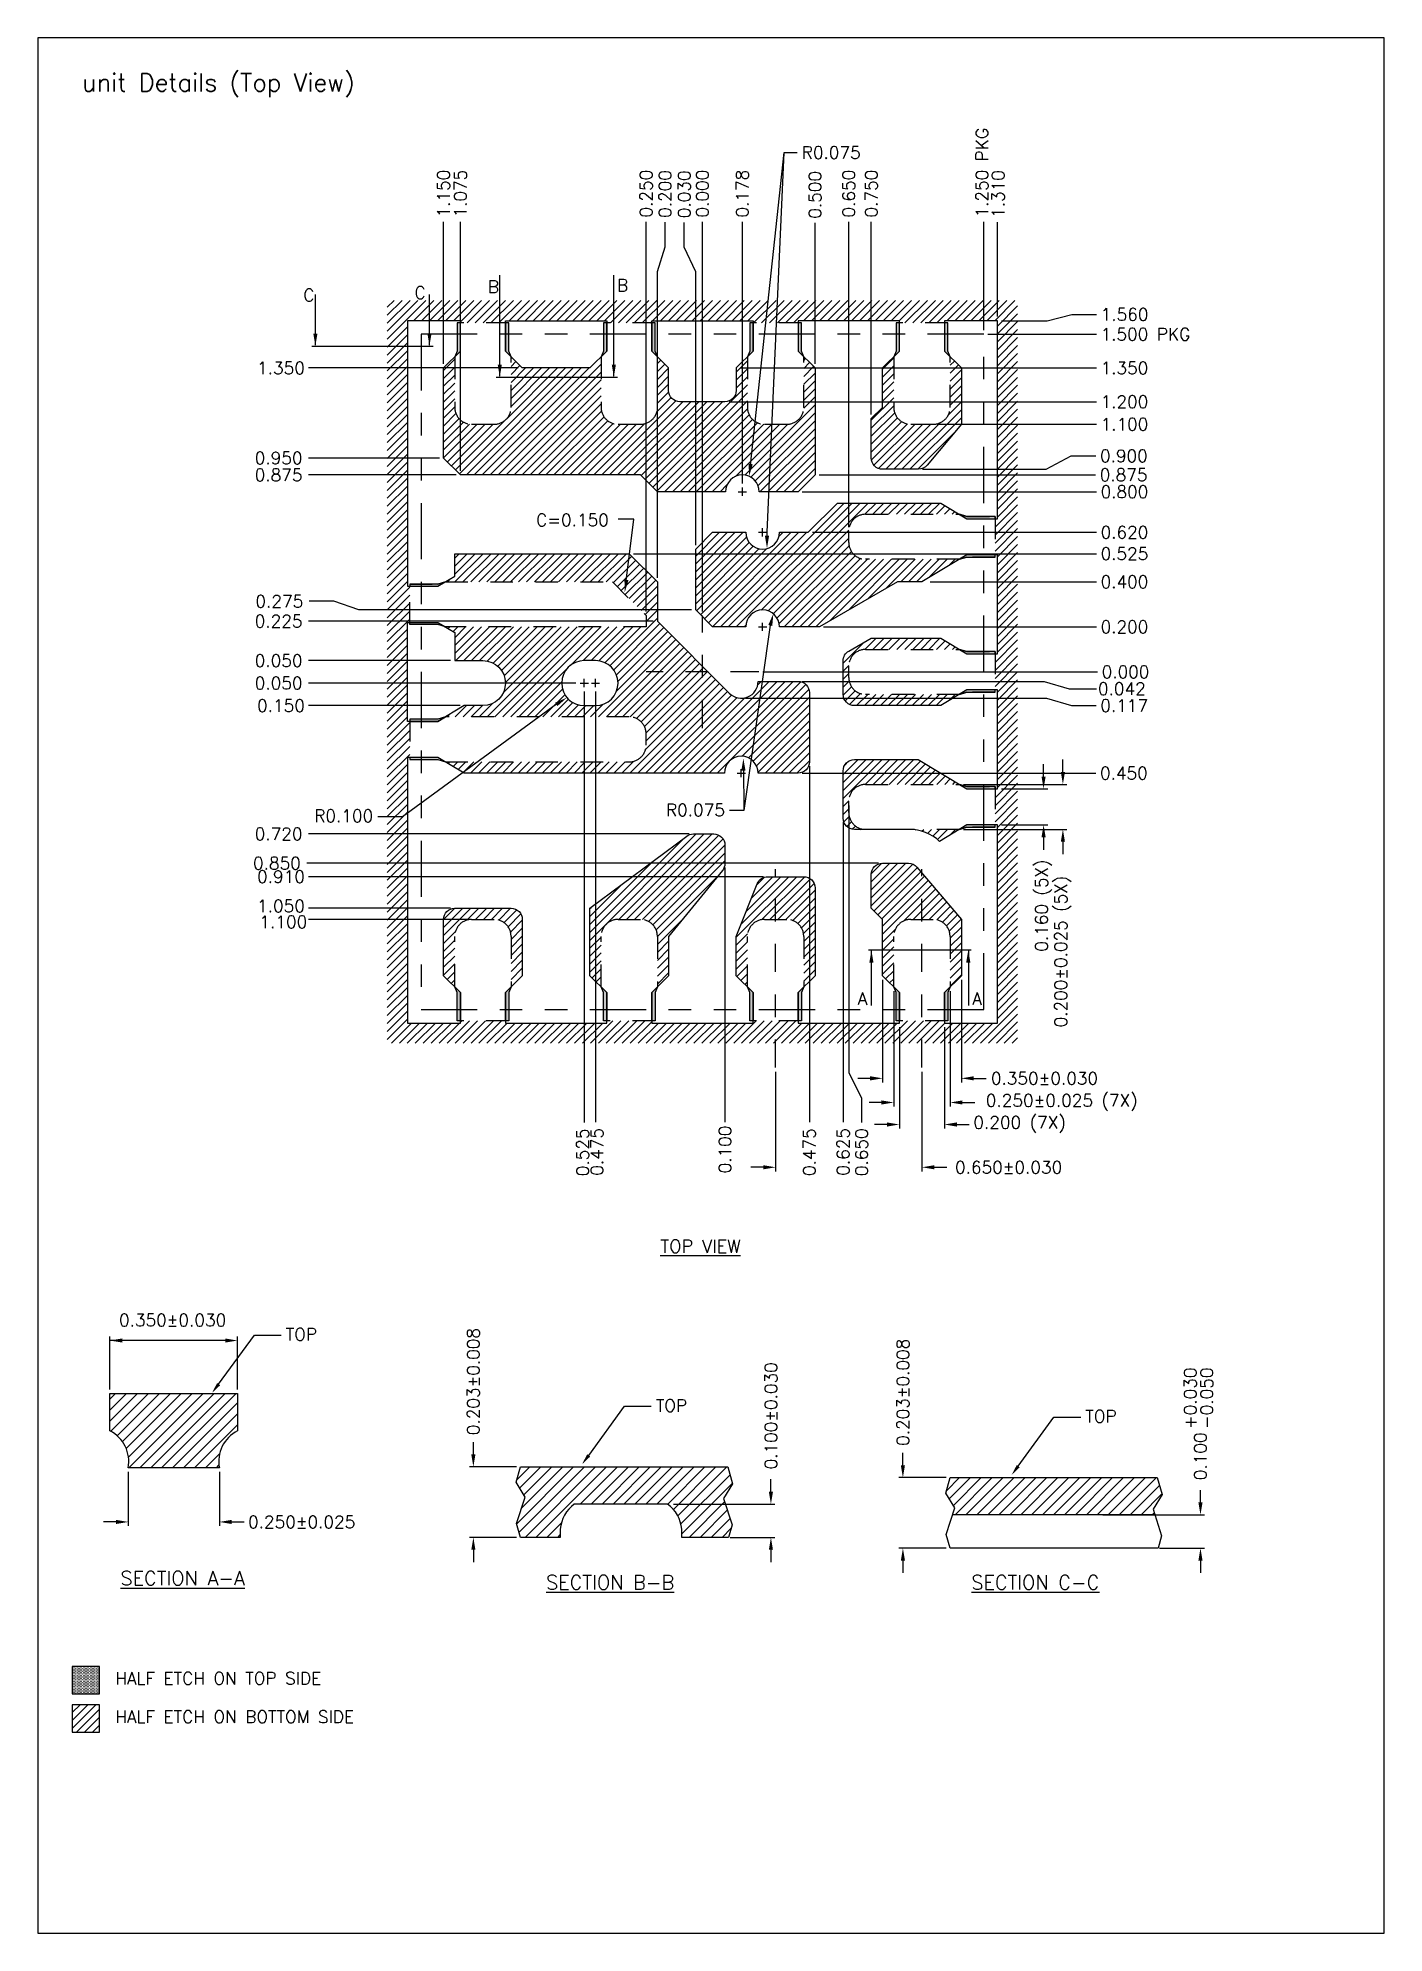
# Model space of a CAD drawing. Extents: x 4.98 to 10.96, y -1.78 to 6.64.
import ezdxf

# ---------------------------------------------------------------- set-up
doc = ezdxf.new("R2010")
doc.units = 0
doc.header["$MEASUREMENT"] = 0
for name, pattern in [('CENTERX2', [4, 2.5, -0.5, 0.5, -0.5]), ('HIDDEN', [0.375, 0.25, -0.125]), ('PHANTOM', [2.5, 1.25, -0.25, 0.25, -0.25, 0.25, -0.25])]:
    doc.linetypes.add(name, pattern=pattern)
doc.layers.get('0').update_dxf_attribs({"linetype": 'CONTINUOUS'})
for name, color, linetype in [('3', 7, 'CONTINUOUS'), ('3C', 41, 'CONTINUOUS'), ('3D', 4, 'CONTINUOUS'), ('DRAWING-SHEET', 6, 'CONTINUOUS')]:
    doc.layers.add(name, color=color, linetype=linetype)
doc.styles.add('simplex', font='SIMPLEX.SHX')
pattern_1 = [(45, (2.076313, -0.7771), (-0.01767767, 0.01767767), [])]

msp = doc.modelspace()

# ---------------------------------------------------------------- hatches: boundary and pattern name
at = {"layer": '3C', "linetype": 'ByBlock'}
h = msp.add_hatch(dxfattribs=at)
h.set_pattern_fill('DOTS', color=256, scale=0.1, style=0)
h.set_pattern_definition([(0, (7.930026, 33.012263), (0.003125, 0.00625), [0, -0.00625])])
h.paths.add_polyline_path([(9.23, 4.3448), (9.105, 4.3448), (9.0717, 4.3248), (9.105, 4.3348), (9.23, 4.3348)])
h.paths.add_polyline_path([(9.0717, 4.5248), (9.105, 4.5048), (9.23, 4.5048), (9.23, 4.5148), (9.105, 4.5148)])
h.paths.add_polyline_path([(9.23, 3.7448), (9.105, 3.7448), (9.0717, 3.7248), (9.105, 3.7348), (9.23, 3.7348)])
h.paths.add_polyline_path([(9.0717, 3.9248), (9.105, 3.9048), (9.23, 3.9048), (9.23, 3.9148), (9.105, 3.9148)])
h.paths.add_polyline_path([(9.23, 3.1448), (9.105, 3.1448), (9.0717, 3.1248), (9.105, 3.1348), (9.23, 3.1348)])
h.paths.add_polyline_path([(9.0717, 3.3248), (9.105, 3.3048), (9.23, 3.3048), (9.23, 3.3148), (9.105, 3.3148)])
h.paths.add_polyline_path([(8.805, 5.3748), (8.79, 5.3748), (8.79, 5.2498), (8.78, 5.2248), (8.805, 5.2498)])
h.paths.add_polyline_path([(9.03, 5.2248), (9.02, 5.2498), (9.02, 5.3748), (9.005, 5.3748), (9.005, 5.2498)])
h.paths.add_polyline_path([(8.155, 5.3748), (8.14, 5.3748), (8.14, 5.2498), (8.13, 5.2248), (8.155, 5.2498)])
h.paths.add_polyline_path([(8.38, 5.2248), (8.37, 5.2498), (8.37, 5.3748), (8.355, 5.3748), (8.355, 5.2498)])
h.paths.add_polyline_path([(7.505, 5.3748), (7.49, 5.3748), (7.49, 5.2498), (7.48, 5.2248), (7.505, 5.2498)])
h.paths.add_polyline_path([(7.73, 5.2248), (7.72, 5.2498), (7.72, 5.3748), (7.705, 5.3748), (7.705, 5.2498)])
h.paths.add_polyline_path([(6.855, 5.3748), (6.84, 5.3748), (6.84, 5.2498), (6.83, 5.2248), (6.855, 5.2498)])
h.paths.add_polyline_path([(7.08, 5.2248), (7.07, 5.2498), (7.07, 5.3748), (7.055, 5.3748), (7.055, 5.2498)])
h.paths.add_polyline_path([(8.805, 2.2748), (8.79, 2.2748), (8.79, 2.3998), (8.78, 2.4248), (8.805, 2.3998)])
h.paths.add_polyline_path([(9.03, 2.4248), (9.02, 2.3998), (9.02, 2.2748), (9.005, 2.2748), (9.005, 2.3998)])
h.paths.add_polyline_path([(8.155, 2.2748), (8.14, 2.2748), (8.14, 2.3998), (8.13, 2.4248), (8.155, 2.3998)])
h.paths.add_polyline_path([(8.38, 2.4248), (8.37, 2.3998), (8.37, 2.2748), (8.355, 2.2748), (8.355, 2.3998)])
h.paths.add_polyline_path([(7.505, 2.2748), (7.49, 2.2748), (7.49, 2.3998), (7.48, 2.4248), (7.505, 2.3998)])
h.paths.add_polyline_path([(7.73, 2.4248), (7.72, 2.3998), (7.72, 2.2748), (7.705, 2.2748), (7.705, 2.3998)])
h.paths.add_polyline_path([(6.63, 3.4348), (6.755, 3.4348), (6.7884, 3.4248), (6.755, 3.4448), (6.63, 3.4448)])
h.paths.add_polyline_path([(6.63, 4.2048), (6.755, 4.2048), (6.7884, 4.2248), (6.755, 4.2148), (6.63, 4.2148)])
h.paths.add_polyline_path([(6.755, 4.0448), (6.7884, 4.0248), (6.755, 4.0348), (6.63, 4.0348), (6.63, 4.0448)])
h.paths.add_polyline_path([(6.7884, 3.6248), (6.755, 3.6148), (6.63, 3.6148), (6.63, 3.6048), (6.755, 3.6048)])
h.paths.add_polyline_path([(6.855, 2.2748), (6.84, 2.2748), (6.84, 2.3998), (6.83, 2.4248), (6.855, 2.3998)])
h.paths.add_polyline_path([(7.08, 2.4248), (7.07, 2.3998), (7.07, 2.2748), (7.055, 2.2748), (7.055, 2.3998)])
h = msp.add_hatch(dxfattribs=at)
h.set_pattern_fill('DOTS', color=256, scale=0.1, style=0)
h.set_pattern_definition([(0, (2.076313, -0.777099), (0.003125, 0.00625), [0, -0.00625])])
h.paths.add_polyline_path([(5.2521, -0.5932), (5.1304, -0.5932), (5.1304, -0.7149), (5.2521, -0.7149)])
at = {"layer": '3D', "linetype": 'ByBlock'}
h = msp.add_hatch(dxfattribs=at)
h.set_pattern_fill('ANSI31', color=256, scale=0.2, style=0)
h.set_pattern_definition(pattern_1)
h.paths.add_polyline_path([(9.33, 5.4748), (9.33, 2.1748), (6.53, 2.1748), (6.53, 5.4748)])
edge = h.paths.add_edge_path(flags=0)
edge.add_line((9.0717, 3.1248), (8.9834, 3.0718))
edge.add_arc((8.8477, 2.9248), 0.2, 47.30607, 90)
edge.add_line((8.8477, 3.1248), (9.0717, 3.1248))
edge = h.paths.add_edge_path(flags=0)
edge.add_line((8.555, 3.1748), (8.555, 3.3848))
edge.add_arc((8.605, 3.3848), 0.05, 90, 180, ccw=False)
edge.add_line((8.605, 3.4348), (8.8884, 3.4348))
edge.add_line((8.8884, 3.4348), (9.0717, 3.3248))
edge.add_line((9.0717, 3.3248), (8.655, 3.3248))
edge.add_arc((8.655, 3.2498), 0.075, 90, 180)
edge.add_line((8.58, 3.2498), (8.58, 3.1998))
edge.add_arc((8.655, 3.1998), 0.075, 180, 270)
edge.add_line((8.655, 3.1248), (8.605, 3.1248))
edge.add_arc((8.605, 3.1748), 0.05, 180, 270, ccw=False)
h.paths.add_polyline_path([(9.24, 3.9048), (9.23, 3.9048), (9.23, 3.7448), (9.24, 3.7448), (9.24, 3.3048), (9.23, 3.3048), (9.23, 3.1448), (9.24, 3.1448), (9.24, 2.2648), (9.005, 2.2648), (9.005, 2.2748), (8.805, 2.2748), (8.805, 2.2648), (8.355, 2.2648), (8.355, 2.2748), (8.155, 2.2748), (8.155, 2.2648), (7.705, 2.2648), (7.705, 2.2748), (7.505, 2.2748), (7.505, 2.2648), (7.055, 2.2648), (7.055, 2.2748), (6.855, 2.2748), (6.855, 2.2648), (6.62, 2.2648), (6.62, 3.4448), (6.63, 3.4448), (6.63, 3.6048), (6.62, 3.6048), (6.62, 4.0448), (6.63, 4.0448), (6.63, 4.2048), (6.62, 4.2048), (6.62, 5.3848), (6.855, 5.3848), (6.855, 5.3748), (7.055, 5.3748), (7.055, 5.3848), (7.505, 5.3848), (7.505, 5.3748), (7.705, 5.3748), (7.705, 5.3848), (8.155, 5.3848), (8.155, 5.3748), (8.355, 5.3748), (8.355, 5.3848), (8.805, 5.3848), (8.805, 5.3748), (9.005, 5.3748), (9.005, 5.3848), (9.24, 5.3848), (9.24, 4.5048), (9.23, 4.5048), (9.23, 4.3448), (9.24, 4.3448)], flags=16)
edge = h.paths.add_edge_path(flags=0)
edge.add_arc((8.8896, 4.7748), 0.05, 270, 320.13564, ccw=False)
edge.add_line((8.8896, 4.7248), (8.73, 4.7248))
edge.add_arc((8.73, 4.7748), 0.05, 180, 270, ccw=False)
edge.add_line((8.68, 4.7748), (8.68, 4.95))
edge.add_line((8.68, 4.95), (8.7299, 4.9998))
edge.add_line((8.7299, 4.9998), (8.73, 5.1749))
edge.add_line((8.73, 5.1749), (8.78, 5.2248))
edge.add_line((8.78, 5.2248), (8.78, 4.9998))
edge.add_arc((8.855, 4.9998), 0.075, 180, 270)
edge.add_line((8.855, 4.9248), (8.955, 4.9248))
edge.add_arc((8.955, 4.9998), 0.075, 270, 360)
edge.add_line((9.03, 4.9998), (9.03, 5.2248))
edge.add_line((9.03, 5.2248), (9.08, 5.1748))
edge.add_line((9.08, 5.1748), (9.08, 4.9248))
edge.add_line((9.08, 4.9248), (8.928, 4.7428))
edge = h.paths.add_edge_path(flags=0)
edge.add_line((6.905, 4.9248), (7.005, 4.9248))
edge.add_arc((7.005, 4.9998), 0.075, 270, 360)
edge.add_line((7.08, 4.9998), (7.08, 5.2248))
edge.add_line((7.08, 5.2248), (7.13, 5.1748))
edge.add_line((7.13, 5.1748), (7.43, 5.1748))
edge.add_line((7.43, 5.1748), (7.48, 5.2248))
edge.add_line((7.48, 5.2248), (7.48, 4.9998))
edge.add_arc((7.555, 4.9998), 0.075, 180, 270)
edge.add_line((7.555, 4.9248), (7.655, 4.9248))
edge.add_arc((7.655, 4.9998), 0.075, 270, 360)
edge.add_line((7.73, 4.9998), (7.73, 5.2248))
edge.add_line((7.73, 5.2248), (7.78, 5.1748))
edge.add_line((7.78, 5.1748), (7.78, 5.0748))
edge.add_arc((7.83, 5.0748), 0.05, 180, 270)
edge.add_line((7.83, 5.0248), (8.03, 5.0248))
edge.add_arc((8.03, 5.0748), 0.05, 270, 360)
edge.add_line((8.08, 5.0748), (8.08, 5.1748))
edge.add_line((8.08, 5.1748), (8.13, 5.2248))
edge.add_line((8.13, 5.2248), (8.13, 4.9998))
edge.add_arc((8.205, 4.9998), 0.075, 180, 270)
edge.add_line((8.205, 4.9248), (8.305, 4.9248))
edge.add_arc((8.305, 4.9998), 0.075, 270, 360)
edge.add_line((8.38, 4.9998), (8.38, 5.2248))
edge.add_line((8.38, 5.2248), (8.43, 5.1748))
edge.add_line((8.43, 5.1748), (8.43, 4.7002))
edge.add_line((8.43, 4.7002), (8.3546, 4.6248))
edge.add_line((8.3546, 4.6248), (8.1825, 4.6248))
edge.add_arc((8.1075, 4.6248), 0.075, 0, 180)
edge.add_line((8.0325, 4.6248), (7.73, 4.6248))
edge.add_line((7.73, 4.6248), (7.655, 4.6998))
edge.add_line((7.655, 4.6998), (6.855, 4.6998))
edge.add_line((6.855, 4.6998), (6.78, 4.7748))
edge.add_line((6.78, 4.7748), (6.78, 5.1748))
edge.add_line((6.78, 5.1748), (6.83, 5.2248))
edge.add_line((6.83, 5.2248), (6.83, 4.9998))
edge.add_arc((6.905, 4.9998), 0.075, 180, 270)
edge = h.paths.add_edge_path(flags=0)
edge.add_line((8.855, 2.7248), (8.955, 2.7248))
edge.add_arc((8.955, 2.6498), 0.075, 0, 90, ccw=False)
edge.add_line((9.03, 2.6498), (9.03, 2.4248))
edge.add_line((9.03, 2.4248), (9.08, 2.4748))
edge.add_line((9.08, 2.4748), (9.08, 2.7248))
edge.add_line((9.08, 2.7248), (8.8829, 2.9572))
edge.add_arc((8.8448, 2.9248), 0.05, 40.31262, 90)
edge.add_line((8.8448, 2.9748), (8.73, 2.9748))
edge.add_arc((8.73, 2.9248), 0.05, 90, 180)
edge.add_line((8.68, 2.9248), (8.68, 2.7748))
edge.add_line((8.68, 2.7748), (8.73, 2.7248))
edge.add_line((8.73, 2.7248), (8.73, 2.4748))
edge.add_line((8.73, 2.4748), (8.78, 2.4248))
edge.add_line((8.78, 2.4248), (8.78, 2.6498))
edge.add_arc((8.855, 2.6498), 0.075, 90, 180, ccw=False)
edge = h.paths.add_edge_path(flags=0)
edge.add_line((8.205, 2.7248), (8.305, 2.7248))
edge.add_arc((8.305, 2.6498), 0.075, 0, 90, ccw=False)
edge.add_line((8.38, 2.6498), (8.38, 2.4248))
edge.add_line((8.38, 2.4248), (8.43, 2.4748))
edge.add_line((8.43, 2.4748), (8.43, 2.8648))
edge.add_arc((8.38, 2.8648), 0.05, 360, 450)
edge.add_line((8.38, 2.9148), (8.22, 2.9148))
edge.add_arc((8.22, 2.8648), 0.05, 90, 158.16723)
edge.add_line((8.1736, 2.8834), (8.08, 2.6498))
edge.add_line((8.08, 2.6498), (8.08, 2.4748))
edge.add_line((8.08, 2.4748), (8.13, 2.4248))
edge.add_line((8.13, 2.4248), (8.13, 2.6498))
edge.add_arc((8.205, 2.6498), 0.075, 90, 180, ccw=False)
edge = h.paths.add_edge_path(flags=0)
edge.add_line((7.555, 2.7248), (7.655, 2.7248))
edge.add_arc((7.655, 2.6498), 0.075, 0, 90, ccw=False)
edge.add_line((7.73, 2.6498), (7.73, 2.4248))
edge.add_line((7.73, 2.4248), (7.78, 2.4748))
edge.add_line((7.78, 2.4748), (7.78, 2.6498))
edge.add_line((7.78, 2.6498), (8.0187, 2.9418))
edge.add_arc((7.98, 2.9734), 0.05, 320.7288, 360)
edge.add_line((8.03, 2.9734), (8.03, 3.0548))
edge.add_arc((7.98, 3.0548), 0.05, 0, 90)
edge.add_line((7.98, 3.1048), (7.89, 3.1048))
edge.add_arc((7.89, 3.0548), 0.05, 90, 126.65614)
edge.add_line((7.8602, 3.095), (7.43, 2.7748))
edge.add_line((7.43, 2.7748), (7.43, 2.4748))
edge.add_line((7.43, 2.4748), (7.48, 2.4248))
edge.add_line((7.48, 2.4248), (7.48, 2.6498))
edge.add_arc((7.555, 2.6498), 0.075, 90, 180, ccw=False)
edge = h.paths.add_edge_path(flags=0)
edge.add_line((6.905, 2.7248), (7.005, 2.7248))
edge.add_arc((7.005, 2.6498), 0.075, 0, 90, ccw=False)
edge.add_line((7.08, 2.6498), (7.08, 2.4248))
edge.add_line((7.08, 2.4248), (7.13, 2.4748))
edge.add_line((7.13, 2.4748), (7.13, 2.7248))
edge.add_arc((7.08, 2.7248), 0.05, 0, 90)
edge.add_line((7.08, 2.7748), (6.83, 2.7748))
edge.add_arc((6.83, 2.7248), 0.05, 90, 180)
edge.add_line((6.78, 2.7248), (6.78, 2.4748))
edge.add_line((6.78, 2.4748), (6.83, 2.4248))
edge.add_line((6.83, 2.4248), (6.83, 2.6498))
edge.add_arc((6.905, 2.6498), 0.075, 90, 180, ccw=False)
edge = h.paths.add_edge_path(flags=0)
edge.add_line((7.68, 4.0748), (7.53, 4.2248))
edge.add_line((7.53, 4.2248), (6.7884, 4.2248))
edge.add_line((6.7884, 4.2248), (6.83, 4.2498))
edge.add_line((6.83, 4.2498), (6.83, 4.3498))
edge.add_line((6.83, 4.3498), (7.605, 4.3498))
edge.add_line((7.605, 4.3498), (7.73, 4.2248))
edge.add_line((7.73, 4.2248), (7.73, 4.0501))
edge.add_line((7.73, 4.0501), (8.0494, 3.7295))
edge.add_arc((8.1025, 3.7824), 0.075, 224.90616, 360)
edge.add_line((8.1775, 3.7824), (8.355, 3.7824))
edge.add_arc((8.355, 3.7324), 0.05, 0, 90, ccw=False)
edge.add_line((8.405, 3.7324), (8.405, 3.4248))
edge.add_arc((8.355, 3.4248), 0.05, -90, 0, ccw=False)
edge.add_line((8.355, 3.3748), (8.1775, 3.3748))
edge.add_arc((8.1025, 3.3748), 0.075, 0, 180)
edge.add_line((8.0275, 3.3748), (6.8717, 3.3748))
edge.add_line((6.8717, 3.3748), (6.7884, 3.4248))
edge.add_line((6.7884, 3.4248), (7.605, 3.4248))
edge.add_arc((7.605, 3.4998), 0.075, 270, 360)
edge.add_line((7.68, 3.4998), (7.68, 3.5498))
edge.add_arc((7.605, 3.5498), 0.075, 0, 90)
edge.add_line((7.605, 3.6248), (6.7884, 3.6248))
edge.add_line((6.7884, 3.6248), (6.8717, 3.6748))
edge.add_line((6.8717, 3.6748), (6.955, 3.6748))
edge.add_arc((6.955, 3.7748), 0.1, 270, 450)
edge.add_line((6.955, 3.8748), (6.83, 3.8748))
edge.add_line((6.83, 3.8748), (6.83, 3.9998))
edge.add_line((6.83, 3.9998), (6.7884, 4.0248))
edge.add_line((6.7884, 4.0248), (7.68, 4.0248))
edge.add_line((7.68, 4.0248), (7.68, 4.0748))
edge = h.paths.add_edge_path(flags=0)
edge.add_line((8.45, 4.0248), (8.2725, 4.0248))
edge.add_arc((8.1975, 4.0248), 0.075, 0, 180)
edge.add_line((8.1225, 4.0248), (7.975, 4.0248))
edge.add_line((7.975, 4.0248), (7.9, 4.0998))
edge.add_line((7.9, 4.0998), (7.9, 4.3698))
edge.add_line((7.9, 4.3698), (7.975, 4.4448))
edge.add_line((7.975, 4.4448), (8.1225, 4.4448))
edge.add_arc((8.1975, 4.4448), 0.075, 180, 360)
edge.add_line((8.2725, 4.4448), (8.4, 4.4448))
edge.add_line((8.4, 4.4448), (8.53, 4.5748))
edge.add_line((8.53, 4.5748), (8.9884, 4.5748))
edge.add_line((8.9884, 4.5748), (9.0717, 4.5248))
edge.add_line((9.0717, 4.5248), (8.655, 4.5248))
edge.add_arc((8.655, 4.4498), 0.075, 90, 180)
edge.add_line((8.58, 4.4498), (8.58, 4.3998))
edge.add_arc((8.655, 4.3998), 0.075, 180, 270)
edge.add_line((8.655, 4.3248), (9.0717, 4.3248))
edge.add_line((9.0717, 4.3248), (8.905, 4.2248))
edge.add_line((8.905, 4.2248), (8.7964, 4.2248))
edge.add_line((8.7964, 4.2248), (8.45, 4.0248))
edge = h.paths.add_edge_path(flags=0)
edge.add_line((8.555, 3.7248), (8.555, 3.8738))
edge.add_arc((8.605, 3.8738), 0.05, 120, 180, ccw=False)
edge.add_line((8.58, 3.9171), (8.68, 3.9748))
edge.add_line((8.68, 3.9748), (8.9884, 3.9748))
edge.add_line((8.9884, 3.9748), (9.0717, 3.9248))
edge.add_line((9.0717, 3.9248), (8.655, 3.9248))
edge.add_arc((8.655, 3.8498), 0.075, 90, 180)
edge.add_line((8.58, 3.8498), (8.58, 3.7998))
edge.add_arc((8.655, 3.7998), 0.075, 180, 270)
edge.add_line((8.655, 3.7248), (9.0717, 3.7248))
edge.add_line((9.0717, 3.7248), (8.9884, 3.6748))
edge.add_line((8.9884, 3.6748), (8.605, 3.6748))
edge.add_arc((8.605, 3.7248), 0.05, 180, 270, ccw=False)
edge = h.paths.add_edge_path(flags=0)
edge.add_arc((7.455, 3.7748), 0.1, 270, 450)
edge.add_line((7.455, 3.8748), (7.405, 3.8748))
edge.add_arc((7.405, 3.7748), 0.1, 90, 270)
edge.add_line((7.405, 3.6748), (7.455, 3.6748))
at = {"layer": '3D'}
h = msp.add_hatch(dxfattribs=at)
h.set_pattern_fill('ANSI31', color=256, scale=0.275)
h.set_pattern_definition([(45, (7.519167, 4.12664), (-0.0243068, 0.0243068), [])])
edge = h.paths.add_edge_path()
edge.add_line((5.2985, 0.6185), (5.8653, 0.6185))
edge.add_line((5.8653, 0.6185), (5.8653, 0.4534))
edge.add_arc((5.9362, 0.3162), 0.1544, 117.32557, 190.44278)
edge.add_line((5.7843, 0.2882), (5.3795, 0.2882))
edge.add_arc((5.2276, 0.3162), 0.1544, 349.55722, 422.67443)
edge.add_line((5.2985, 0.4534), (5.2985, 0.6185))
h = msp.add_hatch(dxfattribs=at)
h.set_pattern_fill('ANSI31', color=256, scale=0.275)
h.set_pattern_definition([(45, (3.654372, 4.270214), (-0.0243068, 0.0243068), [])])
edge = h.paths.add_edge_path()
edge.add_line((8.046, -0.0204), (7.838, -0.0204))
edge.add_line((7.838, -0.0204), (7.838, 0.0162))
edge.add_arc((7.6841, 0.0032), 0.1544, 4.84645, 53.69121)
edge.add_line((7.7755, 0.1276), (7.361, 0.1276))
edge.add_arc((7.4524, 0.0032), 0.1544, 126.30879, 175.15355)
edge.add_line((7.2986, 0.0162), (7.2986, -0.0204))
edge.add_line((7.2986, -0.0204), (7.1225, -0.0204))
edge.add_line((7.1225, -0.0204), (7.1048, 0.041))
edge.add_line((7.1048, 0.041), (7.1429, 0.1584))
edge.add_line((7.1429, 0.1584), (7.1026, 0.2245))
edge.add_line((7.1026, 0.2245), (7.1223, 0.2929))
edge.add_line((7.1223, 0.2929), (8.0426, 0.2929))
edge.add_line((8.0426, 0.2929), (8.064, 0.2183))
edge.add_line((8.064, 0.2183), (8.0237, 0.1522))
edge.add_line((8.0237, 0.1522), (8.0619, 0.0348))
edge.add_line((8.0619, 0.0348), (8.046, -0.0204))
h = msp.add_hatch(dxfattribs=at)
h.set_pattern_fill('ANSI31', color=256, scale=0.275)
h.set_pattern_definition([(45, (5.56226, 4.22241), (-0.0243068, 0.0243068), [])])
h.paths.add_polyline_path([(9.0408, 0.0798), (9.9396, 0.0798), (9.9316, 0.1044), (9.9719, 0.1705), (9.9505, 0.2451), (9.0302, 0.2451), (9.0105, 0.1767), (9.0508, 0.1106)])
at = {"layer": '3D', "linetype": 'ByBlock'}
h = msp.add_hatch(dxfattribs=at)
h.set_pattern_fill('ANSI31', color=256, scale=0.2, style=0)
h.set_pattern_definition(pattern_1)
h.paths.add_polyline_path([(5.2521, -0.7639), (5.1304, -0.7639), (5.1304, -0.8857), (5.2521, -0.8857)])

# ---------------------------------------------------------------- linework, layer by layer
at = {"layer": '3', "color": 7}
for p, q in [((9.0105, 0.1767), (9.0302, 0.2451)), ((9.0508, 0.1106), (9.0105, 0.1767)), ((9.0302, 0.2451), (9.9505, 0.2451)), ((9.9719, 0.1705), (9.9316, 0.1044)), ((9.9505, 0.2451), (9.9719, 0.1705)), ((9.0127, -0.0068), (9.0508, 0.1106)), ((9.9316, 0.1044), (9.9697, -0.013)), ((9.9396, 0.0798), (9.0408, 0.0798)), ((9.0303, -0.0682), (9.0127, -0.0068)), ((9.2065, -0.0682), (9.0303, -0.0682)), ((9.9539, -0.0682), (9.2065, -0.0682)), ((9.9697, -0.013), (9.9539, -0.0682))]:
    msp.add_line(p, q, dxfattribs=at)
at = {"layer": '3'}
for points in [[(8.405, 3.7324), (8.405, 3.4248, -0.414214), (8.355, 3.3748), (8.1775, 3.3748, 1), (8.0275, 3.3748), (6.8717, 3.3748), (6.755, 3.4448), (6.62, 3.4448), (6.62, 2.2648), (6.855, 2.2648), (6.855, 2.3998), (6.78, 2.4748), (6.78, 2.7248, -0.414214), (6.83, 2.7748), (7.08, 2.7748, -0.414214), (7.13, 2.7248), (7.13, 2.4748), (7.055, 2.3998), (7.055, 2.2648), (7.505, 2.2648), (7.505, 2.3998), (7.43, 2.4748), (7.43, 2.7748), (7.8602, 3.095, -0.161321), (7.89, 3.1048), (7.98, 3.1048, -0.414214), (8.03, 3.0548), (8.03, 2.9734, -0.17305), (8.0187, 2.9418), (7.78, 2.6498), (7.78, 2.4748), (7.705, 2.3998), (7.705, 2.2648), (8.155, 2.2648), (8.155, 2.3998), (8.08, 2.4748), (8.08, 2.6498), (8.1736, 2.8834, -0.306529), (8.22, 2.9148), (8.38, 2.9148, -0.414214), (8.43, 2.8648), (8.43, 2.4748), (8.355, 2.3998), (8.355, 2.2648), (8.805, 2.2648), (8.805, 2.3998), (8.73, 2.4748), (8.73, 2.7248), (8.68, 2.7748), (8.68, 2.9248, -0.414214), (8.73, 2.9748), (8.8448, 2.9748, -0.220264), (8.8829, 2.9572), (9.08, 2.7248), (9.08, 2.4748), (9.005, 2.3998), (9.005, 2.2648), (9.24, 2.2648), (9.24, 3.1448), (9.105, 3.1448), (8.9834, 3.0718, 0.188473), (8.8477, 3.1248), (8.605, 3.1248, -0.414214), (8.555, 3.1748), (8.555, 3.3848, -0.414214), (8.605, 3.4348), (8.8884, 3.4348), (9.105, 3.3048), (9.24, 3.3048), (9.24, 3.7448), (9.105, 3.7448), (8.9884, 3.6748), (8.605, 3.6748, -0.414214), (8.555, 3.7248), (8.555, 3.8738, -0.267949), (8.58, 3.9171), (8.68, 3.9748), (8.9884, 3.9748), (9.105, 3.9048), (9.24, 3.9048), (9.24, 4.3448), (9.105, 4.3448), (8.905, 4.2248), (8.7964, 4.2248), (8.45, 4.0248), (8.2725, 4.0248, 1), (8.1225, 4.0248), (7.975, 4.0248), (7.9, 4.0998), (7.9, 4.3698), (7.975, 4.4448), (8.1225, 4.4448, 1), (8.2725, 4.4448), (8.4, 4.4448), (8.53, 4.5748), (8.9884, 4.5748), (9.105, 4.5048), (9.24, 4.5048), (9.24, 5.3848), (9.005, 5.3848), (9.005, 5.2498), (9.08, 5.1748), (9.08, 4.9248), (8.928, 4.7428, -0.222316), (8.8896, 4.7248), (8.73, 4.7248, -0.414214), (8.68, 4.7748), (8.68, 4.95), (8.7299, 4.9998), (8.73, 5.1749), (8.805, 5.2498), (8.805, 5.3848), (8.355, 5.3848), (8.355, 5.2498), (8.43, 5.1748), (8.43, 4.7002), (8.3546, 4.6248), (8.1825, 4.6248, 1), (8.0325, 4.6248), (7.73, 4.6248), (7.655, 4.6998), (6.855, 4.6998), (6.78, 4.7748), (6.78, 5.1748), (6.855, 5.2498), (6.855, 5.3848), (6.62, 5.3848), (6.62, 4.2048), (6.755, 4.2048), (6.83, 4.2498), (6.83, 4.3498), (7.605, 4.3498), (7.73, 4.2248), (7.73, 4.0501), (8.0494, 3.7295, 0.668771), (8.1775, 3.7824), (8.355, 3.7824, -0.414214)], [(8.08, 5.0748, -0.414214), (8.03, 5.0248), (7.83, 5.0248, -0.414214), (7.78, 5.0748), (7.78, 5.1748), (7.705, 5.2498), (7.705, 5.3848), (8.155, 5.3848), (8.155, 5.2498), (8.08, 5.1748)], [(6.83, 3.8748), (6.955, 3.8748, -1), (6.955, 3.6748), (6.8717, 3.6748), (6.755, 3.6048), (6.62, 3.6048), (6.62, 4.0448), (6.755, 4.0448), (6.83, 3.9998)], [(7.455, 3.8748), (7.405, 3.8748, 1), (7.405, 3.6748), (7.455, 3.6748, 1)], [(5.2985, 0.6185), (5.8653, 0.6185), (5.8653, 0.4534, 0.330318), (5.7843, 0.2882), (5.3795, 0.2882, 0.330318), (5.2985, 0.4534)]]:
    msp.add_lwpolyline(points, format="xyb", close=True, dxfattribs=at)
msp.add_lwpolyline([(7.13, 5.1748), (7.055, 5.2498), (7.055, 5.3848), (7.505, 5.3848), (7.505, 5.2498), (7.43, 5.1748)], close=True, dxfattribs=at)
at = {"layer": '3', "color": 7}
msp.add_lwpolyline([(8.046, -0.0204), (7.838, -0.0204), (7.838, 0.0162, 0.216412), (7.7755, 0.1276), (7.361, 0.1276, 0.216412), (7.2986, 0.0162), (7.2986, -0.0204), (7.1225, -0.0204), (7.1048, 0.041), (7.1429, 0.1584), (7.1026, 0.2245), (7.1223, 0.2929), (8.0426, 0.2929), (8.064, 0.2183), (8.0237, 0.1522), (8.0619, 0.0348)], format="xyb", close=True, dxfattribs=at)
for points in [[(5.2521, -0.5932), (5.1304, -0.5932), (5.1304, -0.7149), (5.2521, -0.7149)], [(5.2521, -0.7639), (5.1304, -0.7639), (5.1304, -0.8857), (5.2521, -0.8857)]]:
    msp.add_lwpolyline(points, close=True, dxfattribs=at)
at = {"layer": '3C'}
for points in [[(6.855, 5.3748), (6.84, 5.3748), (6.84, 5.2498), (6.83, 5.2248), (6.855, 5.2498)], [(7.08, 5.2248), (7.07, 5.2498), (7.07, 5.3748), (7.055, 5.3748), (7.055, 5.2498)], [(7.505, 5.3748), (7.49, 5.3748), (7.49, 5.2498), (7.48, 5.2248), (7.505, 5.2498)], [(7.73, 5.2248), (7.72, 5.2498), (7.72, 5.3748), (7.705, 5.3748), (7.705, 5.2498)], [(8.155, 5.3748), (8.14, 5.3748), (8.14, 5.2498), (8.13, 5.2248), (8.155, 5.2498)], [(8.38, 5.2248), (8.37, 5.2498), (8.37, 5.3748), (8.355, 5.3748), (8.355, 5.2498)], [(8.805, 5.3748), (8.79, 5.3748), (8.79, 5.2498), (8.78, 5.2248), (8.805, 5.2498)], [(9.03, 5.2248), (9.02, 5.2498), (9.02, 5.3748), (9.005, 5.3748), (9.005, 5.2498)], [(9.0717, 4.5248), (9.105, 4.5048), (9.23, 4.5048), (9.23, 4.5148), (9.105, 4.5148)], [(9.23, 4.3448), (9.105, 4.3448), (9.0717, 4.3248), (9.105, 4.3348), (9.23, 4.3348)], [(6.63, 4.2048), (6.755, 4.2048), (6.7884, 4.2248), (6.755, 4.2148), (6.63, 4.2148)], [(6.755, 4.0448), (6.7884, 4.0248), (6.755, 4.0348), (6.63, 4.0348), (6.63, 4.0448)], [(9.0717, 3.9248), (9.105, 3.9048), (9.23, 3.9048), (9.23, 3.9148), (9.105, 3.9148)], [(9.23, 3.7448), (9.105, 3.7448), (9.0717, 3.7248), (9.105, 3.7348), (9.23, 3.7348)], [(6.7884, 3.6248), (6.755, 3.6148), (6.63, 3.6148), (6.63, 3.6048), (6.755, 3.6048)], [(6.63, 3.4348), (6.755, 3.4348), (6.7884, 3.4248), (6.755, 3.4448), (6.63, 3.4448)], [(9.0717, 3.3248), (9.105, 3.3048), (9.23, 3.3048), (9.23, 3.3148), (9.105, 3.3148)], [(9.23, 3.1448), (9.105, 3.1448), (9.0717, 3.1248), (9.105, 3.1348), (9.23, 3.1348)], [(6.855, 2.2748), (6.84, 2.2748), (6.84, 2.3998), (6.83, 2.4248), (6.855, 2.3998)], [(7.08, 2.4248), (7.07, 2.3998), (7.07, 2.2748), (7.055, 2.2748), (7.055, 2.3998)], [(7.505, 2.2748), (7.49, 2.2748), (7.49, 2.3998), (7.48, 2.4248), (7.505, 2.3998)], [(7.73, 2.4248), (7.72, 2.3998), (7.72, 2.2748), (7.705, 2.2748), (7.705, 2.3998)], [(8.155, 2.2748), (8.14, 2.2748), (8.14, 2.3998), (8.13, 2.4248), (8.155, 2.3998)], [(8.38, 2.4248), (8.37, 2.3998), (8.37, 2.2748), (8.355, 2.2748), (8.355, 2.3998)], [(8.805, 2.2748), (8.79, 2.2748), (8.79, 2.3998), (8.78, 2.4248), (8.805, 2.3998)], [(9.03, 2.4248), (9.02, 2.3998), (9.02, 2.2748), (9.005, 2.2748), (9.005, 2.3998)]]:
    msp.add_lwpolyline(points, close=True, dxfattribs=at)
at = {"layer": '3D', "linetype": 'ByBlock', "lineweight": -2}
for p, q in [((8.1437, 4.7436), (8.2925, 6.1328)), ((8.2162, 4.4135), (8.2925, 6.1328)), ((8.2925, 6.1328), (8.3515, 6.1328)), ((6.5983, 3.1806), (6.4883, 3.1806))]:
    msp.add_line(p, q, dxfattribs=at)
at = {"layer": '3D', "linetype": 'ByBlock'}
for p, q in [((6.78, 5.1931), (6.78, 5.8248)), ((6.855, 4.7181), (6.855, 5.8248)), ((7.68, 4.0931), (7.68, 5.8248)), ((7.7641, 5.713), (7.7641, 5.823)), ((7.8491, 5.7116), (7.8491, 5.8216)), ((7.93, 4.0931), (7.93, 5.8248)), ((8.1075, 4.6614), (8.1075, 5.8248)), ((8.43, 5.1931), (8.43, 5.8194)), ((8.58, 4.4681), (8.58, 5.8248)), ((8.68, 4.9683), (8.68, 5.8248)), ((9.18, 5.3431), (9.18, 5.8248)), ((9.24, 5.4031), (9.24, 5.8229)), ((7.73, 5.603), (7.7641, 5.713)), ((7.9, 5.6016), (7.8491, 5.7116)), ((7.73, 4.2431), (7.73, 5.603)), ((7.9, 4.3881), (7.9, 5.6016)), ((9.4605, 5.3848), (9.5705, 5.4125)), ((9.5705, 5.4125), (9.6805, 5.4125)), ((9.1983, 5.3248), (9.68, 5.3248)), ((9.2583, 5.3848), (9.4605, 5.3848)), ((7.1117, 5.1748), (6.18, 5.1748)), ((8.0983, 5.1748), (9.68, 5.1748)), ((8.0483, 5.0248), (9.68, 5.0248)), ((8.9733, 4.9248), (9.68, 4.9248)), ((6.7617, 4.7748), (6.18, 4.7748)), ((8.9079, 4.7248), (9.4574, 4.7248)), ((9.4574, 4.7248), (9.5674, 4.7841)), ((9.5674, 4.7841), (9.6774, 4.7841)), ((6.8367, 4.6998), (6.18, 4.6998)), ((8.1075, 4.6065), (8.1075, 4.6431)), ((8.4483, 4.7002), (9.6763, 4.7002)), ((8.0892, 4.6248), (8.1258, 4.6248)), ((8.3729, 4.6248), (9.68, 4.6248)), ((7.6255, 4.5027), (7.5556, 4.5027)), ((8.1975, 4.4265), (8.1975, 4.4631)), ((8.1792, 4.4448), (8.2158, 4.4448)), ((8.4183, 4.4448), (9.68, 4.4448)), ((7.6233, 4.3498), (9.68, 4.3498)), ((8.9419, 4.2248), (9.68, 4.2248)), ((6.2932, 4.1384), (6.1832, 4.1384)), ((6.4032, 4.0998), (6.2932, 4.1384)), ((7.7117, 4.0501), (6.18, 4.0501)), ((7.8817, 4.0998), (6.4032, 4.0998)), ((8.1975, 4.0065), (8.1975, 4.0431)), ((8.1792, 4.0248), (8.2158, 4.0248)), ((8.4683, 4.0248), (9.68, 4.0248)), ((6.8117, 3.8748), (6.18, 3.8748)), ((7.405, 3.7565), (7.405, 3.7931)), ((7.455, 3.7565), (7.455, 3.7931)), ((7.3684, 3.7748), (6.18, 3.7748)), ((7.3867, 3.7748), (7.4233, 3.7748)), ((7.405, 3.7382), (7.405, 1.8227)), ((7.4367, 3.7748), (7.4733, 3.7748)), ((7.455, 3.7382), (7.455, 1.8248)), ((6.8534, 3.6748), (6.18, 3.6748)), ((8.0842, 3.3748), (8.1208, 3.3748)), ((8.1025, 3.3565), (8.1025, 3.3931)), ((8.405, 3.4065), (8.405, 1.8237)), ((9.09, 3.3248), (9.5493, 3.3248)), ((9.2583, 3.3048), (9.4636, 3.3048)), ((8.1146, 3.2093), (8.0499, 3.2093)), ((8.58, 3.2315), (8.58, 2.043)), ((8.555, 3.1565), (8.555, 1.8248)), ((9.09, 3.1248), (9.5493, 3.1248)), ((9.2583, 3.1448), (9.4636, 3.1448)), ((7.8717, 3.1048), (6.18, 3.1048)), ((8.7117, 2.9748), (6.1725, 2.9748)), ((8.03, 2.9551), (8.03, 1.8248)), ((8.2017, 2.9148), (6.18, 2.9148)), ((6.8117, 2.7748), (6.18, 2.7748)), ((6.8867, 2.7248), (6.18, 2.7248)), ((8.73, 2.4565), (8.73, 2.0007)), ((9.08, 2.4565), (9.08, 2.0007)), ((8.78, 2.4065), (8.78, 1.8935)), ((9.03, 2.4065), (9.03, 1.8935)), ((8.805, 2.2465), (8.805, 1.7956)), ((9.005, 2.2465), (9.005, 1.7956)), ((8.255, 2.0484), (8.255, 1.6056)), ((8.58, 2.043), (8.6367, 1.933)), ((8.905, 2.0484), (8.905, 1.6056)), ((8.6367, 1.933), (8.6367, 1.823))]:
    msp.add_line(p, q, dxfattribs=at)
at = {"layer": '3D'}
for p, q in [((7.0304, 5.1378), (7.0304, 5.5872)), ((7.5361, 5.1378), (7.5361, 5.5874)), ((6.2114, 5.2759), (6.2114, 5.5006)), ((6.7171, 5.2759), (6.7171, 5.5007)), ((6.1946, 5.2722), (6.7341, 5.2722)), ((7.0136, 5.134), (7.5531, 5.134)), ((8.6679, 2.5896), (9.1236, 2.5896)), ((8.68, 2.5855), (8.68, 2.3421)), ((9.1113, 2.5855), (9.1113, 2.3421)), ((5.2985, 0.6361), (5.2985, 0.8718)), ((5.8103, 0.8542), (5.2985, 0.8542)), ((5.7812, 0.6604), (5.9398, 0.8786)), ((5.8653, 0.6361), (5.8653, 0.8718)), ((5.9398, 0.8786), (6.059, 0.8786)), ((7.4249, 0.3438), (7.5835, 0.562)), ((7.5835, 0.562), (7.7027, 0.562)), ((9.3328, 0.296), (9.4914, 0.5142)), ((9.4914, 0.5142), (9.6105, 0.5142)), ((6.9126, 0.3479), (6.9126, 0.4029)), ((8.8204, 0.3001), (8.8204, 0.3551)), ((5.3795, 0.2706), (5.3795, 0.0307)), ((5.7843, 0.2706), (5.7843, 0.0307)), ((7.1047, 0.2929), (6.895, 0.2929)), ((8.2342, 0.1826), (8.2342, 0.2376)), ((9.0126, 0.2451), (8.8028, 0.2451)), ((10.1421, 0.1348), (10.1421, 0.1898)), ((7.8011, 0.1276), (8.2518, 0.1276)), ((5.3245, 0.0483), (5.2695, 0.0483)), ((5.8393, 0.0483), (5.8943, 0.0483)), ((9.709, 0.0798), (10.1597, 0.0798)), ((7.1047, -0.0204), (6.895, -0.0204)), ((6.9126, -0.0754), (6.9126, -0.1304)), ((8.0526, -0.0204), (8.2518, -0.0204)), ((8.2342, -0.0754), (8.2342, -0.1304)), ((9.0126, -0.0682), (8.8028, -0.0682)), ((9.9605, -0.0682), (10.1597, -0.0682)), ((8.8204, -0.1232), (8.8204, -0.1782)), ((10.1421, -0.1232), (10.1421, -0.1782))]:
    msp.add_line(p, q, dxfattribs=at)
at = {"layer": '3D', "color": 4, "linetype": 'ByBlock'}
for p, q in [((8.1983, 3.8248), (9.6848, 3.8248)), ((8.1208, 3.7074), (9.4586, 3.7074)), ((8.3733, 3.7824), (9.4483, 3.7824)), ((9.4483, 3.7824), (9.5583, 3.7495)), ((9.4586, 3.7074), (9.5686, 3.675)), ((9.5583, 3.7495), (9.68, 3.7495)), ((9.5686, 3.675), (9.6786, 3.675)), ((8.3733, 3.3748), (9.6774, 3.3748)), ((9.4453, 3.3598), (9.4453, 3.4148)), ((9.531, 3.3798), (9.531, 3.4348)), ((9.4453, 3.0898), (9.4453, 3.0348)), ((9.531, 3.0698), (9.531, 3.0148)), ((8.675, 2.019), (8.62, 2.019)), ((9.135, 2.019), (9.19, 2.019)), ((8.725, 1.9118), (8.67, 1.9118)), ((9.085, 1.9118), (9.14, 1.9118)), ((8.75, 1.8139), (8.695, 1.8139)), ((9.06, 1.8139), (9.115, 1.8139)), ((8.2, 1.6239), (8.145, 1.6239)), ((8.96, 1.6239), (9.015, 1.6239))]:
    msp.add_line(p, q, dxfattribs=at)
at = {"layer": '3D', "linetype": 'CENTERX2', "ltscale": 0.05}
for p, q in [((8.255, 2.0665), (8.255, 2.9485)), ((8.905, 2.0665), (8.905, 2.9485))]:
    msp.add_line(p, q, dxfattribs=at)
at = {"layer": '3D', "color": 2, "linetype": 'PHANTOM', "ltscale": 0.2}
msp.add_lwpolyline([(9.18, 5.3248), (6.68, 5.3248), (6.68, 2.3248), (9.18, 2.3248)], close=True, dxfattribs=at)
at = {"layer": '3D', "linetype": 'HIDDEN', "ltscale": 0.2}
for points in [[(7.08, 4.9998), (7.08, 5.2248), (7.07, 5.2498), (7.07, 5.2498), (7.07, 5.3748), (6.84, 5.3748), (6.84, 5.2498), (6.84, 5.2498), (6.83, 5.2248), (6.83, 4.9998, 0.414214), (6.905, 4.9248), (7.005, 4.9248, 0.414214)], [(7.73, 4.9998), (7.73, 5.2248), (7.72, 5.2498), (7.72, 5.2498), (7.72, 5.3748), (7.49, 5.3748), (7.49, 5.2498), (7.49, 5.2498), (7.48, 5.2248), (7.48, 4.9998, 0.414214), (7.555, 4.9248), (7.655, 4.9248, 0.414214)], [(8.38, 4.9998), (8.38, 5.2248), (8.37, 5.2498), (8.37, 5.2498), (8.37, 5.3748), (8.14, 5.3748), (8.14, 5.2498), (8.14, 5.2498), (8.13, 5.2248), (8.13, 4.9998, 0.414214), (8.205, 4.9248), (8.305, 4.9248, 0.414214)], [(9.03, 4.9998), (9.03, 5.2248), (9.02, 5.2498), (9.02, 5.2498), (9.02, 5.3748), (8.79, 5.3748), (8.79, 5.2498), (8.79, 5.2498), (8.78, 5.2248), (8.78, 4.9998, 0.414214), (8.855, 4.9248), (8.955, 4.9248, 0.414214)], [(9.105, 4.5148), (9.23, 4.5148), (9.23, 4.3348), (9.105, 4.3348), (9.0717, 4.3248), (8.655, 4.3248, -0.414214), (8.58, 4.3998), (8.58, 4.4498, -0.414214), (8.655, 4.5248), (9.0717, 4.5248)], [(8.58, 3.8498, -0.414214), (8.655, 3.9248), (9.0717, 3.9248), (9.105, 3.9148), (9.23, 3.9148), (9.23, 3.7348), (9.105, 3.7348), (9.0717, 3.7248), (8.655, 3.7248, -0.414214), (8.58, 3.7998)], [(6.63, 3.6148), (6.63, 3.4348), (6.755, 3.4348), (6.7884, 3.4248), (7.605, 3.4248, 0.414214), (7.68, 3.4998), (7.68, 3.5498, 0.414214), (7.605, 3.6248), (6.7884, 3.6248), (6.755, 3.6148)], [(9.23, 3.3148), (9.23, 3.1348), (9.105, 3.1348), (9.0717, 3.1248), (8.655, 3.1248, -0.414214), (8.58, 3.1998), (8.58, 3.2498, -0.414214), (8.655, 3.3248), (9.0717, 3.3248), (9.105, 3.3148)], [(7.08, 2.6498), (7.08, 2.4248), (7.07, 2.3998), (7.07, 2.3998), (7.07, 2.2748), (6.84, 2.2748), (6.84, 2.3998), (6.84, 2.3998), (6.83, 2.4248), (6.83, 2.6498, -0.414214), (6.905, 2.7248), (7.005, 2.7248, -0.414214)], [(7.73, 2.6498), (7.73, 2.4248), (7.72, 2.3998), (7.72, 2.3998), (7.72, 2.2748), (7.49, 2.2748), (7.49, 2.3998), (7.49, 2.3998), (7.48, 2.4248), (7.48, 2.6498, -0.414214), (7.555, 2.7248), (7.655, 2.7248, -0.414214)], [(8.38, 2.6498), (8.38, 2.4248), (8.37, 2.3998), (8.37, 2.3998), (8.37, 2.2748), (8.14, 2.2748), (8.14, 2.3998), (8.14, 2.3998), (8.13, 2.4248), (8.13, 2.6498, -0.414214), (8.205, 2.7248), (8.305, 2.7248, -0.414214)], [(9.03, 2.6498), (9.03, 2.4248), (9.02, 2.3998), (9.02, 2.3998), (9.02, 2.2748), (8.79, 2.2748), (8.79, 2.3998), (8.79, 2.3998), (8.78, 2.4248), (8.78, 2.6498, -0.414214), (8.855, 2.7248), (8.955, 2.7248, -0.414214)]]:
    msp.add_lwpolyline(points, format="xyb", close=True, dxfattribs=at)
at = {"layer": '3D', "linetype": 'ByBlock', "lineweight": -2}
for points in [[(7.5918, 4.2287), (7.6255, 4.5027)], [(8.2324, 4.042), (8.1146, 3.2093)], [(7.2823, 3.6807), (6.5983, 3.1806)], [(8.1126, 3.4014), (8.1146, 3.2093)]]:
    msp.add_lwpolyline(points, dxfattribs=at)
at = {"layer": '3D', "linetype": 'HIDDEN', "ltscale": 0.2}
msp.add_lwpolyline([(7.53, 4.2248), (7.68, 4.0748), (7.68, 4.0248), (7.68, 4.0248), (6.7884, 4.0248), (6.755, 4.0348), (6.63, 4.0348), (6.63, 4.2148), (6.755, 4.2148), (6.7884, 4.2248)], close=True, dxfattribs=at)
at = {"layer": '3D', "linetype": 'CENTERX2', "ltscale": 0.05}
for points in [[(7.93, 3.5748), (7.93, 4.0748)], [(8.18, 3.8248), (7.68, 3.8248)]]:
    msp.add_lwpolyline(points, dxfattribs=at)
at = {"layer": '3D'}
for points in [[(6.2017, 5.3279), (6.22, 5.3279), (6.2109, 5.2729)], [(6.7267, 5.3279), (6.7084, 5.3279), (6.7176, 5.2729)], [(7.0207, 5.1898), (7.039, 5.1898), (7.0299, 5.1348)], [(7.5457, 5.1898), (7.5274, 5.1898), (7.5366, 5.1348)], [(8.6897, 2.5334), (8.6713, 2.5334), (8.6805, 2.5884)], [(9.1016, 2.5334), (9.12, 2.5334), (9.1108, 2.5884)], [(5.3535, 0.8634), (5.3535, 0.8451), (5.2985, 0.8542)], [(5.8103, 0.8634), (5.8103, 0.8451), (5.8653, 0.8542)], [(5.7877, 0.6554), (5.7512, 0.621), (5.7746, 0.6654)], [(6.9034, 0.3479), (6.9217, 0.3479), (6.9126, 0.2929)], [(7.4314, 0.3388), (7.3949, 0.3043), (7.4183, 0.3487)], [(8.8113, 0.3001), (8.8296, 0.3001), (8.8204, 0.2451)], [(9.3393, 0.291), (9.3028, 0.2565), (9.3262, 0.3009)], [(8.2251, 0.1826), (8.2434, 0.1826), (8.2342, 0.1276)], [(10.133, 0.1348), (10.1513, 0.1348), (10.1421, 0.0798)], [(5.3245, 0.0575), (5.3245, 0.0391), (5.3795, 0.0483)], [(5.8393, 0.0575), (5.8393, 0.0391), (5.7843, 0.0483)], [(6.9034, -0.0754), (6.9217, -0.0754), (6.9126, -0.0204)], [(8.2251, -0.0754), (8.2434, -0.0754), (8.2342, -0.0204)], [(8.8113, -0.1232), (8.8296, -0.1232), (8.8204, -0.0682)], [(10.133, -0.1232), (10.1513, -0.1232), (10.1421, -0.0682)]]:
    msp.add_solid(points, dxfattribs=at)
at = {"layer": '3D', "linetype": 'ByBlock'}
for points in [[(8.1536, 4.747), (8.137, 4.6938), (8.1354, 4.7495)], [(8.226, 4.4292), (8.2168, 4.3742), (8.2076, 4.4292)], [(7.6017, 4.2321), (7.5851, 4.1788), (7.5835, 4.2346)], [(8.2225, 4.033), (8.2452, 4.0839), (8.2402, 4.0284)], [(7.2759, 3.6881), (7.3273, 3.7099), (7.2858, 3.6726)], [(8.1029, 3.3858), (8.112, 3.4408), (8.1212, 3.3858)]]:
    msp.add_solid(points, dxfattribs=at)
at = {"layer": '3D', "color": 4, "linetype": 'ByBlock'}
for points in [[(9.5219, 3.3798), (9.5402, 3.3798), (9.531, 3.3248)], [(9.4361, 3.3598), (9.4545, 3.3598), (9.4453, 3.3048)], [(9.4361, 3.0898), (9.4545, 3.0898), (9.4453, 3.1448)], [(9.5219, 3.0698), (9.5402, 3.0698), (9.531, 3.1248)], [(8.675, 2.0282), (8.675, 2.0098), (8.73, 2.019)], [(9.135, 2.0282), (9.135, 2.0098), (9.08, 2.019)], [(8.725, 1.9209), (8.725, 1.9026), (8.78, 1.9118)], [(9.085, 1.9209), (9.085, 1.9026), (9.03, 1.9118)], [(8.75, 1.8231), (8.75, 1.8047), (8.805, 1.8139)], [(9.06, 1.8231), (9.06, 1.8047), (9.005, 1.8139)], [(8.2, 1.633), (8.2, 1.6147), (8.255, 1.6239)], [(8.96, 1.633), (8.96, 1.6147), (8.905, 1.6239)]]:
    msp.add_solid(points, dxfattribs=at)
at = {"layer": 'DRAWING-SHEET'}
msp.add_lwpolyline([(4.9784, 6.6412), (4.9784, -1.7783), (10.9577, -1.7783), (10.9577, 6.6412)], close=True, dxfattribs=at)

# ---------------------------------------------------------------- texts
at = {"color": 4, "linetype": 'ByBlock', "style": 'simplex'}
for s, p in [('+0.030', (10.1243, 0.4608)), ('-0.050', (10.1976, 0.4608))]:
    msp.add_text(s, height=0.055, rotation=90, dxfattribs=at).set_placement(p)
at = {"layer": '3D', "style": 'simplex'}
for s, height, p in [('unit Details (Top View)', 0.079135, (5.1749, 6.4037)), ('B', 0.055, (6.977, 5.5083)), ('B', 0.055, (7.5501, 5.515)), ('C', 0.055, (6.1573, 5.4709)), ('C', 0.055, (6.6511, 5.4818)), ('A', 0.055, (8.6196, 2.3459)), ('A', 0.055, (9.1284, 2.3459)), ('%%UTOP VIEW', 0.05775, (7.7429, 1.244)), ('0.350%%P0.030', 0.055, (5.3386, 0.9176)), ('TOP', 0.055, (6.0792, 0.8545)), ('TOP', 0.055, (7.7229, 0.5379)), ('TOP', 0.055, (9.6308, 0.4901)), ('0.250±0.025', 0.055, (5.9119, 0.0208)), ('%%USECTION A-A', 0.062569, (5.3453, -0.2327)), ('%%USECTION B-B', 0.062569, (7.2359, -0.2514)), ('%%USECTION C-C', 0.062569, (9.1245, -0.2514)), ('HALF ETCH ON TOP SIDE', 0.055, (5.3219, -0.6739)), ('HALF ETCH ON BOTTOM SIDE', 0.055, (5.3219, -0.8447))]:
    msp.add_text(s, height=height, dxfattribs=at).set_placement(p)
at = {"layer": '3D', "color": 4, "linetype": 'ByBlock', "style": 'simplex'}
for s, p in [('1.250 PKG', (9.199, 5.8433)), ('1.150', (6.8075, 5.8433)), ('1.075', (6.8825, 5.8433)), ('0.250', (7.7075, 5.8433)), ('0.200', (7.7916, 5.8415)), ('0.030', (7.8766, 5.8401)), ('0.000', (7.9575, 5.8433)), ('0.178', (8.135, 5.8433)), ('0.500', (8.4575, 5.8379)), ('0.650', (8.6075, 5.8433)), ('0.750', (8.7075, 5.8433)), ('1.310', (9.271, 5.8414)), ('0.160 (5X)', (9.4636, 2.5816)), ('0.200±0.025 (5X)', (9.5494, 2.2452)), ('0.525', (7.4257, 1.5842)), ('0.475', (7.4889, 1.5863)), ('0.100', (8.0575, 1.5968)), ('0.475', (8.4325, 1.5852)), ('0.625', (8.5825, 1.5863)), ('0.650', (8.6642, 1.5845))]:
    msp.add_text(s, height=0.055, rotation=90, dxfattribs=at).set_placement(p)
at = {"layer": '3D', "linetype": 'ByBlock', "style": 'simplex'}
for s, p in [('R0.075', (8.3712, 6.1042)), ('C=0.150', (7.1912, 4.4717)), ('R0.100', (6.2059, 3.1576)), ('R0.075', (7.7683, 3.1837))]:
    msp.add_text(s, height=0.055, dxfattribs=at).set_placement(p)
at = {"layer": '3D', "color": 4, "linetype": 'ByBlock', "style": 'simplex'}
for s, p in [('1.560', (9.699, 5.385)), ('1.500 PKG', (9.6985, 5.2973)), ('1.350', (5.952, 5.1473)), ('1.350', (9.6985, 5.1473)), ('1.200', (9.6985, 4.9973)), ('1.100', (9.6985, 4.8973)), ('0.950', (5.9415, 4.7473)), ('0.900', (9.6959, 4.7566)), ('0.875', (5.9415, 4.6723)), ('0.875', (9.6948, 4.6727)), ('0.800', (9.6985, 4.5973)), ('0.620', (9.6985, 4.4173)), ('0.525', (9.6985, 4.3223)), ('0.400', (9.6985, 4.1973)), ('0.275', (5.9447, 4.1109)), ('0.225', (5.9415, 4.0226)), ('0.200', (9.6985, 3.9973)), ('0.050', (5.9415, 3.8473)), ('0.050', (5.9415, 3.7473)), ('0.000', (9.7033, 3.7973)), ('0.042', (9.6868, 3.722)), ('0.150', (5.952, 3.6473)), ('0.117', (9.6971, 3.6475)), ('0.450', (9.6959, 3.3473)), ('0.720', (5.9415, 3.0773)), ('0.850', (5.934, 2.9473)), ('0.910', (5.952, 2.8873)), ('1.050', (5.952, 2.7571)), ('1.100', (5.9625, 2.6864)), ('0.350±0.030', (9.2113, 1.9915)), ('0.250±0.025 (7X)', (9.1888, 1.8934)), ('0.200 (7X)', (9.1335, 1.7956)), ('0.650±0.030', (9.052, 1.5964))]:
    msp.add_text(s, height=0.055, dxfattribs=at).set_placement(p)
at = {"layer": '3D', "style": 'simplex'}
for s, p in [('0.203±0.008', (6.9401, 0.4338)), ('0.203±0.008', (8.8479, 0.386)), ('0.100±0.030', (8.2617, 0.2816)), ('0.100', (10.1696, 0.2338))]:
    msp.add_text(s, height=0.055, rotation=90, dxfattribs=at).set_placement(p)

doc.saveas('drawing.dxf')
